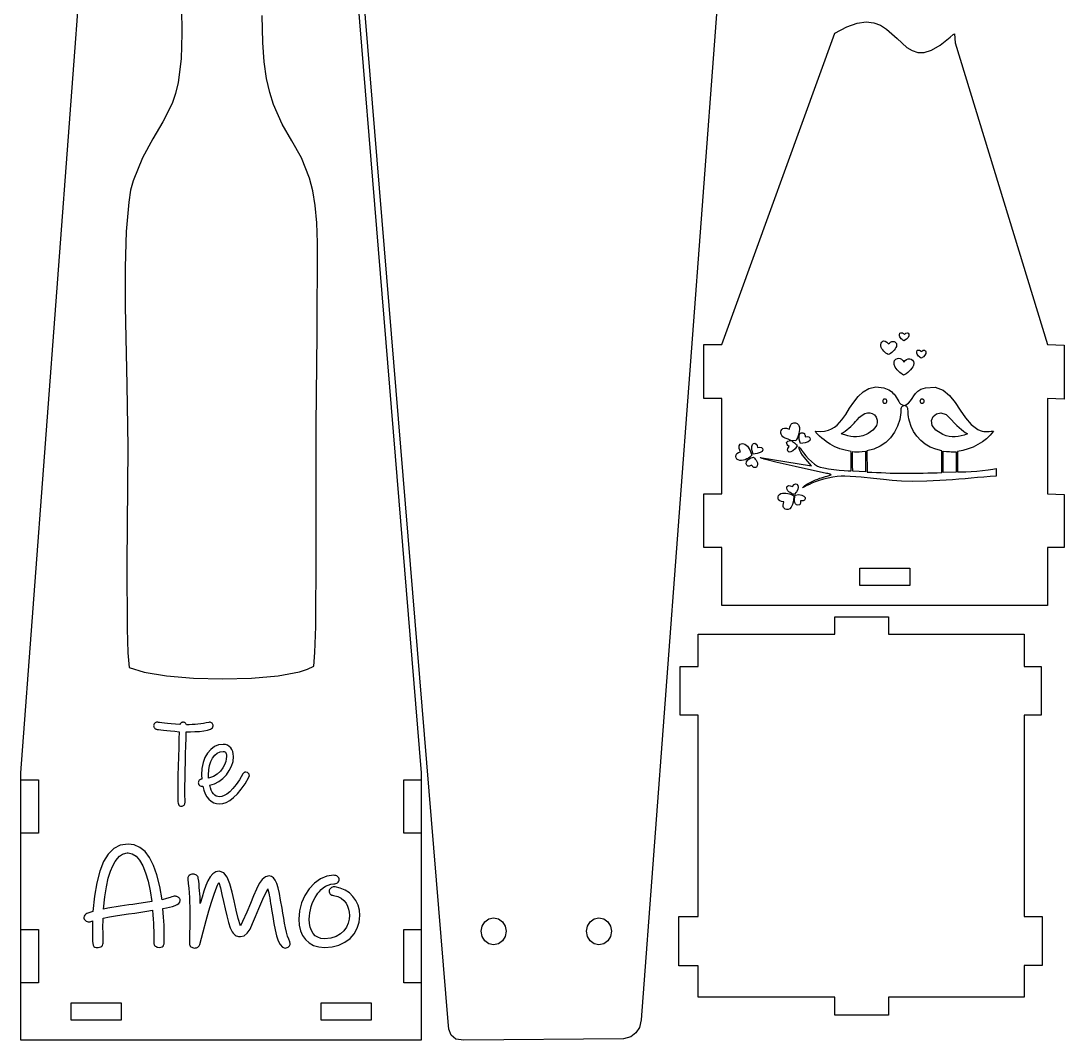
# Model space of a CAD drawing. Extents: x -1652 to 1470, y -458 to 1785.
# Drawn here: x 47.9 to 255.8, y 1464.5 to 1667.7 of the extents above; entities that cross this region are included whole.
import ezdxf

# ---------------------------------------------------------------- set-up
doc = ezdxf.new("R2010")
doc.units = 0
doc.layers.add('LAYER_1', color=7, linetype='CONTINUOUS')

msp = doc.modelspace()

# ---------------------------------------------------------------- linework, layer by layer
at = {"layer": 'LAYER_1', "color": 240}
for points in [[(71.109, 1784.2283), (102.959, 1784.5033), (104.534, 1784.2783), (105.459, 1783.5033), (105.934, 1782.3283), (106.109, 1780.8533), (127.734, 1517.8033), (127.734, 1464.5033), (47.959, 1464.5033), (47.959, 1517.8033), (67.609, 1780.4783), (67.984, 1781.9533), (68.659, 1783.0783), (69.684, 1783.8533), (71.109, 1784.2283)], [(168.034, 1464.7783), (136.209, 1464.5033), (134.634, 1464.7283), (133.709, 1465.5033), (133.234, 1466.6783), (133.059, 1468.1533), (111.459, 1731.2283), (111.459, 1784.5033), (191.184, 1784.5033), (191.184, 1731.2283), (171.559, 1468.5283), (171.184, 1467.0533), (170.509, 1465.9283), (169.459, 1465.1533), (168.034, 1464.7783)], [(210.109, 1665.2283), (212.509, 1666.5283), (214.584, 1667.2533), (216.359, 1667.4783), (217.909, 1667.3033), (219.259, 1666.8033), (220.434, 1666.0533), (222.534, 1664.1783), (224.484, 1662.4033), (225.534, 1661.7533), (226.684, 1661.4033), (227.959, 1661.3783), (229.434, 1661.8283), (231.159, 1662.8283), (233.134, 1664.4283), (233.734, 1665.0033), (233.984, 1665.0783), (234.134, 1663.3283), (252.509, 1603.1533), (255.834, 1603.0283), (255.834, 1592.3033), (252.509, 1592.4283), (252.509, 1573.4033), (255.834, 1573.3033), (255.834, 1562.6783), (252.509, 1562.6783), (252.509, 1551.1783), (187.634, 1551.1783), (187.634, 1562.6783), (184.034, 1562.6783), (184.034, 1573.4033), (187.634, 1573.4033), (187.634, 1592.4283), (184.034, 1592.4283), (184.034, 1603.1533), (187.634, 1603.1533), (210.109, 1665.2283)], [(215.109, 1555.1033), (215.109, 1558.6033), (225.084, 1558.6033), (225.084, 1555.1033), (215.109, 1555.1033)], [(247.884, 1545.4283), (247.884, 1538.9533), (251.284, 1538.9533), (251.284, 1529.2533), (247.884, 1529.2533), (247.884, 1489.1783), (251.459, 1489.1783), (251.459, 1479.4033), (247.884, 1479.4033), (247.884, 1473.0533), (220.809, 1473.0533), (220.809, 1469.4533), (210.134, 1469.4533), (210.134, 1473.0533), (182.909, 1473.0533), (182.909, 1479.3033), (179.084, 1479.3033), (179.084, 1489.1783), (182.909, 1489.1783), (182.909, 1529.2533), (179.334, 1529.2533), (179.334, 1538.9533), (182.909, 1538.9533), (182.909, 1545.4283), (210.134, 1545.4283), (210.134, 1548.9033), (220.809, 1548.9033), (220.809, 1545.4283), (247.884, 1545.4283)], [(47.934, 1516.4033), (51.434, 1516.4033), (51.434, 1505.7533), (47.934, 1505.7533), (47.934, 1516.4033)], [(124.2197, 1516.4033), (127.7197, 1516.4033), (127.7197, 1505.7533), (124.2197, 1505.7533), (124.2197, 1516.4033)], [(142.134, 1483.5283), (141.159, 1483.7283), (140.384, 1484.3033), (139.834, 1485.1533), (139.659, 1486.2033), (139.834, 1487.2283), (140.384, 1488.0783), (141.159, 1488.6533), (142.134, 1488.8533), (143.109, 1488.6533), (143.909, 1488.0783), (144.434, 1487.2283), (144.634, 1486.2033), (144.434, 1485.1533), (143.909, 1484.3033), (143.109, 1483.7283), (142.134, 1483.5283)], [(163.134, 1483.5283), (162.159, 1483.7283), (161.359, 1484.3033), (160.834, 1485.1533), (160.634, 1486.2033), (160.834, 1487.2283), (161.359, 1488.0783), (162.159, 1488.6533), (163.134, 1488.8533), (164.109, 1488.6533), (164.884, 1488.0783), (165.434, 1487.2283), (165.634, 1486.2033), (165.434, 1485.1533), (164.884, 1484.3033), (164.109, 1483.7283), (163.134, 1483.5283)], [(47.934, 1486.5783), (51.434, 1486.5783), (51.434, 1475.9283), (47.934, 1475.9283), (47.934, 1486.5783)], [(124.2197, 1486.5783), (127.7197, 1486.5783), (127.7197, 1475.9283), (124.2197, 1475.9283), (124.2197, 1486.5783)], [(57.959, 1468.4533), (57.959, 1471.9533), (67.909, 1471.9533), (67.909, 1468.4533), (57.959, 1468.4533)], [(107.784, 1468.4533), (107.784, 1471.9533), (117.734, 1471.9533), (117.734, 1468.4533), (107.784, 1468.4533)]]:
    msp.add_lwpolyline(points, close=True, dxfattribs=at)
msp.add_lwpolyline([(79.934, 1670.3783), (80.034, 1665.1783), (79.884, 1660.1033), (79.284, 1655.3783), (78.759, 1653.2033), (78.059, 1651.2033), (76.234, 1647.5532), (74.209, 1644.1533), (72.159, 1640.4032), (70.284, 1635.7783), (69.809, 1633.9283), (69.434, 1631.5783), (68.934, 1625.6783), (68.734, 1618.5782), (68.734, 1610.7783), (69.034, 1595.1283), (69.259, 1582.6783), (69.059, 1559.3783), (69.109, 1546.5033), (69.259, 1541.7283), (69.534, 1538.7783), (72.534, 1537.8283), (76.959, 1537.1283), (82.309, 1536.6783), (88.134, 1536.5283), (93.909, 1536.6533), (99.184, 1537.1283), (103.484, 1537.9033), (105.084, 1538.4283), (106.284, 1539.0533), (106.534, 1541.7782), (106.684, 1546.9533), (106.809, 1561.5533), (106.784, 1587.1033), (106.984, 1605.2533), (107.034, 1623.4283), (106.934, 1627.4533), (106.609, 1630.9033), (106.109, 1633.8283), (105.484, 1636.3283), (103.859, 1640.4032), (101.959, 1643.7533), (100.034, 1647.0783), (98.259, 1651.0033), (97.534, 1653.4033), (96.909, 1656.2033), (96.434, 1659.5033), (96.159, 1663.3783), (96.034, 1668.7533)], dxfattribs=at)
at = {"layer": 'LAYER_1'}
for points in [[(223.9005, 1603.9032), (223.7144, 1604.0205), (223.5329, 1604.1587), (223.366, 1604.3181), (223.2236, 1604.4991), (223.1157, 1604.7018), (223.0522, 1604.9265), (223.0431, 1605.1736), (223.0984, 1605.4432), (223.29, 1605.4991), (223.456, 1605.5176), (223.5356, 1605.5095), (223.6164, 1605.4879), (223.7008, 1605.4517), (223.7914, 1605.3993), (224.0246, 1605.1865), (224.2851, 1605.4539), (224.5325, 1605.5192), (224.7339, 1605.4224), (224.8565, 1605.2034), (224.8673, 1604.902), (224.7335, 1604.5582), (224.4222, 1604.212), (223.9005, 1603.9032)], [(220.7673, 1601.1502), (220.5572, 1601.288), (220.3331, 1601.4515), (220.1059, 1601.6391), (219.8866, 1601.8492), (219.6862, 1602.0804), (219.5156, 1602.3308), (219.3859, 1602.5991), (219.3079, 1602.8836), (219.3022, 1603.1525), (219.3677, 1603.4153), (219.4973, 1603.6438), (219.6842, 1603.8099), (219.9214, 1603.8854), (220.202, 1603.8421), (220.5189, 1603.6518), (220.8653, 1603.2864), (221.0524, 1603.4693), (221.2433, 1603.6517), (221.3544, 1603.7256), (221.4836, 1603.779), (221.6367, 1603.8048), (221.8192, 1603.7964), (221.9755, 1603.759), (222.1143, 1603.6936), (222.2325, 1603.6018), (222.3271, 1603.4849), (222.3951, 1603.3444), (222.4334, 1603.1817), (222.439, 1602.9983), (222.4087, 1602.7956), (222.3207, 1602.5524), (222.1748, 1602.3028), (221.9832, 1602.0553), (221.7581, 1601.8186), (221.5117, 1601.6011), (221.2563, 1601.4116), (221.0041, 1601.2584), (220.7673, 1601.1502)], [(227.3274, 1600.4529), (227.1627, 1600.5741), (226.9873, 1600.7096), (226.816, 1600.8626), (226.6636, 1601.0361), (226.5446, 1601.2332), (226.4739, 1601.4571), (226.4662, 1601.7108), (226.5361, 1601.9974), (226.6447, 1602.0315), (226.7497, 1602.0564), (226.8629, 1602.0631), (226.996, 1602.0427), (227.3678, 1601.8229), (227.4253, 1601.7808), (227.7528, 1602.0133), (228.0149, 1602.0462), (228.1958, 1601.9224), (228.2797, 1601.6847), (228.2506, 1601.376), (228.0927, 1601.0393), (227.7903, 1600.7173), (227.3274, 1600.4529)], [(223.9005, 1599.6917), (223.9525, 1599.7479), (224.1456, 1599.9719), (224.4313, 1600.2032), (224.7485, 1600.3254), (225.0699, 1600.3428), (225.3685, 1600.2597), (225.6172, 1600.0804), (225.7889, 1599.8092), (225.8565, 1599.4505), (225.7928, 1599.0085), (225.6745, 1598.7251), (225.487, 1598.4293), (225.2463, 1598.1328), (224.9684, 1597.8473), (224.6691, 1597.5844), (224.3644, 1597.3559), (224.0702, 1597.1734), (223.8026, 1597.0485), (223.0735, 1597.5858), (222.536, 1598.134), (222.178, 1598.6707), (221.9872, 1599.1735), (221.9515, 1599.6202), (222.0588, 1599.9883), (222.2967, 1600.2556), (222.6532, 1600.3996), (222.9122, 1600.4236), (223.1263, 1600.3978), (223.3031, 1600.3311), (223.4506, 1600.2323), (223.688, 1599.9735), (223.9005, 1599.6917)], [(242.3079, 1578.4535), (242.3079, 1576.9401), (241.0681, 1576.8458), (239.8271, 1576.7435), (238.5844, 1576.6364), (237.3394, 1576.5274), (236.0916, 1576.4195), (234.8402, 1576.3157), (233.5848, 1576.219), (232.3247, 1576.1323), (228.4897, 1575.9301), (225.6109, 1575.8686), (223.3978, 1575.921), (221.5599, 1576.0602), (219.8067, 1576.2593), (217.8479, 1576.4913), (215.3929, 1576.7294), (212.1512, 1576.9466), (211.4193, 1576.9422), (210.598, 1576.8649), (209.7182, 1576.7259), (208.8111, 1576.5366), (207.9078, 1576.3084), (207.0395, 1576.0526), (206.2373, 1575.7805), (205.5322, 1575.5035), (205.0665, 1575.2833), (204.5903, 1575.0371), (204.1258, 1574.8067), (203.6957, 1574.6342), (203.8638, 1574.81), (204.0799, 1574.9796), (204.3689, 1575.1692), (204.7073, 1575.3692), (205.0717, 1575.57), (205.7845, 1575.9355), (206.3196, 1576.1887), (206.726, 1576.358), (207.1175, 1576.4998), (207.499, 1576.6218), (207.8753, 1576.7319), (208.2513, 1576.8376), (208.6317, 1576.9468), (209.0214, 1577.0672), (209.4252, 1577.2065), (209.3249, 1577.2684), (209.2186, 1577.3174), (209.107, 1577.356), (208.991, 1577.3867), (208.7493, 1577.4338), (208.5001, 1577.4783), (202.2361, 1578.8455), (198.6562, 1579.6751), (196.0877, 1580.3284), (195.908, 1580.3774), (195.6542, 1580.456), (195.5268, 1580.5036), (195.4138, 1580.5552), (195.3261, 1580.6099), (195.2745, 1580.6664), (205.4824, 1578.9935), (204.0217, 1580.7289), (203.7158, 1581.1382), (203.3875, 1581.643), (203.2385, 1581.9194), (203.1122, 1582.2055), (203.018, 1582.4966), (202.9652, 1582.7878), (203.204, 1582.5163), (203.5237, 1582.0997), (203.9167, 1581.58), (204.3753, 1580.9997), (204.892, 1580.401), (205.4592, 1579.8261), (206.0691, 1579.3174), (206.7141, 1578.917), (207.2059, 1578.7485), (207.9633, 1578.5809), (208.9028, 1578.4213), (209.9408, 1578.2767), (210.9935, 1578.1545), (211.9775, 1578.0616), (212.8091, 1578.0052), (213.4047, 1577.9925), (213.4094, 1581.8195), (212.7807, 1581.9634), (212.1978, 1582.1049), (211.6528, 1582.2509), (211.1382, 1582.4085), (210.6461, 1582.5845), (210.169, 1582.7861), (209.699, 1583.0203), (209.2285, 1583.2939), (208.8658, 1583.5292), (208.4437, 1583.8206), (207.9907, 1584.1529), (207.5353, 1584.511), (207.1058, 1584.8796), (206.7308, 1585.2435), (206.4386, 1585.5876), (206.2576, 1585.8967), (207.2501, 1585.8422), (208.1071, 1585.9052), (208.8482, 1586.0746), (209.493, 1586.3396), (210.0612, 1586.6891), (210.5723, 1587.1122), (211.0459, 1587.598), (211.5017, 1588.1354), (212.3062, 1589.241), (213.0937, 1590.4513), (213.9073, 1591.6704), (214.7903, 1592.8022), (215.7859, 1593.7507), (216.9371, 1594.4199), (218.2873, 1594.7138), (219.8795, 1594.5364), (220.2443, 1594.4251), (220.5874, 1594.2859), (220.9082, 1594.121), (221.2059, 1593.9324), (221.4797, 1593.7221), (221.729, 1593.4924), (221.9529, 1593.2451), (222.1507, 1592.9825), (222.8653, 1591.8371), (222.96, 1591.6798), (223.0508, 1591.5439), (223.1615, 1591.423), (223.3161, 1591.3105), (223.9279, 1591.0093), (223.712, 1590.8958), (223.553, 1590.7825), (223.4415, 1590.6603), (223.3678, 1590.5202), (223.3225, 1590.3533), (223.2961, 1590.1504), (223.2788, 1589.9026), (223.2613, 1589.6009), (223.0615, 1588.2136), (222.6494, 1586.8973), (222.0395, 1585.6791), (221.2463, 1584.5859), (220.2842, 1583.6447), (219.1677, 1582.8825), (217.9112, 1582.3263), (216.5292, 1582.003), (216.5833, 1577.7341), (217.5116, 1577.7106), (218.4347, 1577.6768), (219.3549, 1577.637), (220.2747, 1577.5955), (221.1966, 1577.5563), (222.1228, 1577.5238), (223.056, 1577.5022), (223.9984, 1577.4956), (224.9291, 1577.5017), (225.8586, 1577.5142), (226.7878, 1577.5316), (227.7176, 1577.5523), (228.649, 1577.5748), (229.583, 1577.5976), (230.5205, 1577.6189), (231.4624, 1577.6374), (231.4497, 1581.9988), (230.2538, 1582.2793), (229.1494, 1582.7303), (228.1466, 1583.332), (227.2551, 1584.0645), (226.4851, 1584.9083), (225.8465, 1585.8434), (225.3492, 1586.8502), (225.0033, 1587.9089), (224.9071, 1588.3338), (224.8278, 1588.7696), (224.7693, 1589.2095), (224.7354, 1589.6464), (224.7234, 1589.9505), (224.712, 1590.1962), (224.6907, 1590.3936), (224.6491, 1590.5529), (224.5767, 1590.6841), (224.463, 1590.7973), (224.2977, 1590.9028), (224.0702, 1591.0105), (224.274, 1591.1288), (224.8381, 1591.5054), (225.2439, 1591.9493), (225.56, 1592.434), (225.8551, 1592.9336), (226.1978, 1593.4216), (226.6568, 1593.8719), (227.3006, 1594.2583), (228.198, 1594.5545), (230.1409, 1594.6621), (231.7076, 1594.0982), (232.995, 1593.035), (234.1001, 1591.6449), (235.1197, 1590.1001), (236.1508, 1588.5728), (237.2901, 1587.2353), (238.6347, 1586.26), (239.0825, 1586.0599), (239.4754, 1585.9305), (239.8329, 1585.8585), (240.1749, 1585.8303), (240.521, 1585.8323), (240.8909, 1585.8513), (241.3043, 1585.8735), (241.781, 1585.8856), (241.1056, 1585.1045), (240.3542, 1584.3957), (239.5332, 1583.7626), (238.6488, 1583.2082), (237.7073, 1582.7359), (236.7153, 1582.3488), (235.6789, 1582.0501), (234.6045, 1581.8431), (234.601, 1577.8032), (235.2958, 1577.7633), (236.2164, 1577.7828), (237.2885, 1577.8493), (238.4373, 1577.9504), (239.5882, 1578.0738), (240.6667, 1578.207), (241.5981, 1578.3377), (242.3079, 1578.4535)], [(220.1015, 1592.3046), (220.0156, 1592.2959), (219.9357, 1592.2711), (219.8633, 1592.2319), (219.8003, 1592.1799), (219.7482, 1592.1168), (219.709, 1592.0445), (219.6842, 1591.9645), (219.6755, 1591.8787), (219.6842, 1591.7928), (219.709, 1591.7129), (219.7482, 1591.6405), (219.8003, 1591.5775), (219.8633, 1591.5255), (219.9357, 1591.4863), (220.0156, 1591.4614), (220.1015, 1591.4528), (220.1873, 1591.4614), (220.2673, 1591.4863), (220.3396, 1591.5255), (220.4027, 1591.5775), (220.4547, 1591.6405), (220.4939, 1591.7129), (220.5187, 1591.7928), (220.5274, 1591.8787), (220.5187, 1591.9645), (220.4939, 1592.0445), (220.4547, 1592.1168), (220.4027, 1592.1799), (220.3396, 1592.2319), (220.2673, 1592.2711), (220.1873, 1592.2959), (220.1015, 1592.3046)], [(227.5329, 1592.3046), (227.4471, 1592.2959), (227.3671, 1592.2711), (227.2948, 1592.2319), (227.2318, 1592.1799), (227.1797, 1592.1168), (227.1405, 1592.0445), (227.1157, 1591.9645), (227.107, 1591.8787), (227.1157, 1591.7928), (227.1405, 1591.7129), (227.1797, 1591.6405), (227.2318, 1591.5775), (227.2948, 1591.5255), (227.3671, 1591.4863), (227.4471, 1591.4614), (227.5329, 1591.4528), (227.6188, 1591.4614), (227.6987, 1591.4863), (227.7711, 1591.5255), (227.8341, 1591.5775), (227.8862, 1591.6405), (227.9254, 1591.7129), (227.9502, 1591.7928), (227.9589, 1591.8787), (227.9502, 1591.9645), (227.9254, 1592.0445), (227.8862, 1592.1168), (227.8341, 1592.1799), (227.7711, 1592.2319), (227.6987, 1592.2711), (227.6188, 1592.2959), (227.5329, 1592.3046)], [(211.4484, 1585.3312), (211.604, 1585.4863), (211.8317, 1585.6535), (212.2125, 1585.9205), (212.5871, 1586.203), (212.9534, 1586.5004), (213.3091, 1586.812), (213.6519, 1587.1373), (213.9797, 1587.4756), (214.2902, 1587.8264), (214.5811, 1588.1891), (215.0521, 1588.7139), (215.5628, 1589.1168), (216.0934, 1589.3928), (216.6247, 1589.5375), (217.137, 1589.546), (217.6109, 1589.4136), (218.0268, 1589.1356), (218.3653, 1588.7074), (218.5962, 1588.1073), (218.6045, 1587.5396), (218.4327, 1587.0118), (218.1235, 1586.5315), (217.7195, 1586.1062), (217.2632, 1585.7434), (216.7972, 1585.4505), (216.3642, 1585.2352), (215.6868, 1584.9831), (215.0564, 1584.8298), (214.4585, 1584.7636), (213.8785, 1584.7729), (213.302, 1584.846), (212.7145, 1584.9711), (212.1015, 1585.1368), (211.4484, 1585.3312)], [(236.5488, 1585.3358), (235.9007, 1585.1279), (235.286, 1584.9578), (234.6929, 1584.8346), (234.1095, 1584.7671), (233.5237, 1584.7645), (232.9238, 1584.8357), (232.2978, 1584.9897), (231.6338, 1585.2355), (230.2597, 1586.0842), (229.5518, 1587.0505), (229.405, 1588.0072), (229.7144, 1588.8268), (230.3749, 1589.382), (231.2815, 1589.5453), (232.3292, 1589.1895), (233.4129, 1588.1872), (233.9215, 1587.5841), (234.4324, 1587.0591), (234.9276, 1586.6083), (235.3895, 1586.228), (235.8003, 1585.9143), (236.1423, 1585.6636), (236.3977, 1585.472), (236.5488, 1585.3358)], [(201.3806, 1584.0616), (200.8232, 1584.3082), (200.257, 1584.5164), (199.9975, 1584.6416), (199.7682, 1584.7996), (199.5797, 1585.0048), (199.443, 1585.2712), (199.3814, 1585.5234), (199.3743, 1585.7862), (199.4326, 1586.0369), (199.5671, 1586.253), (199.789, 1586.4121), (200.1089, 1586.4917), (200.538, 1586.4693), (201.0871, 1586.3223), (201.1912, 1586.6902), (201.2913, 1587.0193), (201.3626, 1587.1642), (201.4602, 1587.2931), (201.5933, 1587.404), (201.771, 1587.4948), (201.9644, 1587.5496), (202.1515, 1587.5627), (202.329, 1587.5386), (202.4939, 1587.4818), (202.6429, 1587.3968), (202.7729, 1587.288), (202.8808, 1587.1601), (202.9633, 1587.0175), (203.0738, 1586.6552), (203.1028, 1586.2533), (203.0645, 1585.8292), (202.9731, 1585.4005), (202.8427, 1584.9847), (202.6877, 1584.5993), (202.522, 1584.262), (202.36, 1583.9901), (201.3806, 1584.0616)], [(204.228, 1584.7803), (204.6259, 1584.8414), (204.9553, 1584.7531), (205.177, 1584.5575), (205.2517, 1584.2969), (205.1404, 1584.0134), (204.8039, 1583.7493), (204.203, 1583.5467), (203.2986, 1583.4478), (203.1774, 1583.8608), (203.0539, 1584.3298), (203.0158, 1584.572), (203.0064, 1584.8123), (203.0356, 1585.0454), (203.1131, 1585.2661), (203.1655, 1585.3532), (203.2323, 1585.4305), (203.3128, 1585.4951), (203.4061, 1585.5438), (203.5114, 1585.5738), (203.6282, 1585.582), (203.7554, 1585.5655), (203.8925, 1585.5212), (203.9904, 1585.4693), (204.064, 1585.4064), (204.1174, 1585.3323), (204.1549, 1585.2465), (204.1984, 1585.0387), (204.228, 1584.7803)], [(193.5737, 1581.1229), (193.3985, 1580.9362), (193.1724, 1580.7397), (192.9037, 1580.5458), (192.6006, 1580.3671), (192.2714, 1580.2161), (191.9244, 1580.1051), (191.5678, 1580.0466), (191.2099, 1580.0532), (190.8638, 1580.1539), (190.6101, 1580.3426), (190.4546, 1580.5916), (190.4031, 1580.8733), (190.4612, 1581.1599), (190.6346, 1581.4236), (190.9291, 1581.637), (191.3503, 1581.7721), (191.0479, 1582.4568), (191.0572, 1582.9812), (191.3053, 1583.316), (191.7193, 1583.432), (192.2261, 1583.2999), (192.7527, 1582.8905), (193.2262, 1582.1746), (193.5737, 1581.1229)], [(194.7229, 1582.6557), (195.1827, 1582.7042), (195.5289, 1582.6098), (195.7368, 1582.4133), (195.7816, 1582.1554), (195.6388, 1581.8766), (195.2836, 1581.6178), (194.6914, 1581.4196), (193.8374, 1581.3226), (193.6242, 1582.1978), (193.6041, 1582.8304), (193.7267, 1583.2405), (193.9418, 1583.4481), (194.1992, 1583.4733), (194.4487, 1583.3362), (194.64, 1583.057), (194.7229, 1582.6557)], [(201.3806, 1584.0616), (201.54, 1583.9508), (201.7166, 1583.8458), (201.903, 1583.7326), (202.0918, 1583.5972), (202.2656, 1583.4485), (202.3926, 1583.3157), (202.4997, 1583.1701), (202.6137, 1582.9833), (202.2189, 1582.3508), (201.8015, 1581.9505), (201.4011, 1581.7543), (201.0572, 1581.7341), (200.8094, 1581.8617), (200.6974, 1582.1091), (200.7607, 1582.448), (201.039, 1582.8503), (200.8012, 1583.0469), (200.6347, 1583.2441), (200.544, 1583.4353), (200.5334, 1583.6136), (200.6074, 1583.7721), (200.7703, 1583.9042), (201.0266, 1584.0029), (201.3806, 1584.0616)], [(194.5282, 1578.6975), (194.3156, 1578.6611), (194.1468, 1578.6545), (194.0127, 1578.6762), (193.9043, 1578.7244), (193.8126, 1578.7975), (193.7286, 1578.894), (193.6434, 1579.0121), (193.5479, 1579.1503), (193.1217, 1578.8981), (192.7891, 1578.8991), (192.5713, 1579.0909), (192.4899, 1579.4113), (192.5662, 1579.798), (192.8216, 1580.1887), (193.2776, 1580.521), (193.9554, 1580.7328), (194.1138, 1580.5294), (194.2888, 1580.3164), (194.4595, 1580.0912), (194.6055, 1579.8514), (194.706, 1579.5945), (194.7404, 1579.3182), (194.688, 1579.02), (194.5282, 1578.6975)], [(216.2465, 1577.7916), (213.7441, 1577.9351), (213.6985, 1578.2475), (213.6711, 1578.6926), (213.6586, 1579.2286), (213.6574, 1579.814), (213.6641, 1580.4069), (213.6753, 1580.9659), (213.6875, 1581.4492), (213.6973, 1581.8152), (214.0485, 1581.7932), (214.3784, 1581.787), (214.6934, 1581.7935), (214.9994, 1581.8097), (215.6094, 1581.8585), (216.2576, 1581.9082), (216.2465, 1577.7916)], [(234.2992, 1581.811), (234.3032, 1577.7298), (231.7474, 1577.6533), (231.7533, 1581.9012), (232.395, 1581.8659), (232.9989, 1581.8218), (233.3028, 1581.8046), (233.6165, 1581.7949), (233.9465, 1581.7959), (234.2992, 1581.811)], [(202.0662, 1573.2952), (201.9217, 1573.3211), (201.7746, 1573.3649), (201.6279, 1573.4226), (201.4844, 1573.4907), (201.2189, 1573.6428), (201.0015, 1573.7911), (200.7771, 1574.0139), (200.6326, 1574.2746), (200.572, 1574.5413), (200.5997, 1574.7822), (200.7196, 1574.9655), (200.936, 1575.0593), (201.2529, 1575.0318), (201.6746, 1574.8512), (202.0173, 1575.2573), (202.3334, 1575.4038), (202.5944, 1575.3349), (202.7714, 1575.0943), (202.8358, 1574.7261), (202.7588, 1574.2742), (202.5119, 1573.7826), (202.0662, 1573.2952)], [(201.9774, 1572.9963), (201.8968, 1572.0093), (201.7137, 1571.2728), (201.4558, 1570.7589), (201.1507, 1570.4396), (200.8261, 1570.2872), (200.5096, 1570.2737), (200.2288, 1570.3711), (200.0115, 1570.5517), (199.9102, 1570.7038), (199.8516, 1570.8581), (199.8286, 1571.0143), (199.8343, 1571.1718), (199.9034, 1571.4894), (200.0028, 1571.8075), (199.5186, 1571.8562), (199.1679, 1572.0063), (198.9419, 1572.2292), (198.8317, 1572.4964), (198.8284, 1572.7796), (198.9233, 1573.0502), (199.1074, 1573.2798), (199.3719, 1573.4399), (199.6878, 1573.5259), (200.0359, 1573.5609), (200.4014, 1573.5502), (200.7697, 1573.4991), (201.1261, 1573.4129), (201.456, 1573.2968), (201.7446, 1573.1562), (201.9774, 1572.9963)], [(203.3295, 1571.991), (203.3236, 1571.7456), (203.3014, 1571.5527), (203.257, 1571.3817), (203.1845, 1571.2019), (202.7838, 1571.1433), (202.4864, 1571.2177), (202.2806, 1571.4015), (202.1547, 1571.6711), (202.0971, 1572.0031), (202.096, 1572.3737), (202.1398, 1572.7596), (202.2169, 1573.137), (202.9868, 1573.2449), (203.5714, 1573.1721), (203.9733, 1572.973), (204.1949, 1572.7022), (204.2388, 1572.4141), (204.1076, 1572.1632), (203.8036, 1572.004), (203.3295, 1571.991)]]:
    msp.add_lwpolyline(points, close=True, dxfattribs=at)
at = {"layer": 'LAYER_1', "color": 250}
for points in [[(85.3833, 1527.8536), (84.8678, 1527.7317), (84.3337, 1527.6305), (83.7844, 1527.5488), (83.2231, 1527.485), (82.6531, 1527.4377), (82.0777, 1527.4057), (81.5, 1527.3876), (80.9235, 1527.3818), (80.8879, 1527.4844), (80.8345, 1527.5786), (80.7654, 1527.663), (80.6824, 1527.7357), (80.5875, 1527.7951), (80.4824, 1527.8396), (80.3693, 1527.8675), (80.2498, 1527.8772), (80.1466, 1527.8676), (80.0469, 1527.84), (79.9522, 1527.7963), (79.8637, 1527.7386), (79.7828, 1527.6687), (79.7109, 1527.5885), (79.6493, 1527.5), (79.5995, 1527.4052), (78.7259, 1527.4584), (77.9111, 1527.5255), (77.1725, 1527.6002), (76.5276, 1527.6766), (75.9937, 1527.7486), (75.5883, 1527.8101), (75.3288, 1527.855), (75.2326, 1527.8772), (75.0931, 1527.8772), (74.9632, 1527.8632), (74.8373, 1527.823), (74.7196, 1527.759), (74.6141, 1527.6737), (74.525, 1527.5696), (74.4563, 1527.4491), (74.4121, 1527.3148), (74.3964, 1527.1692), (74.408, 1527.0479), (74.4414, 1526.9329), (74.4944, 1526.8262), (74.5648, 1526.7298), (74.6504, 1526.6455), (74.7491, 1526.5753), (74.8588, 1526.5212), (74.9771, 1526.485), (75.1079, 1526.4598), (75.3876, 1526.4208), (75.8039, 1526.3697), (76.3446, 1526.308), (76.9975, 1526.2375), (77.7503, 1526.1598), (78.5907, 1526.0765), (79.5066, 1525.9894), (79.4459, 1524.5125), (79.3872, 1522.8237), (79.3322, 1521.0012), (79.283, 1519.1227), (79.2414, 1517.2664), (79.2093, 1515.5101), (79.1886, 1513.9319), (79.1813, 1512.6098), (79.1867, 1512.2885), (79.2067, 1511.9993), (79.2474, 1511.7455), (79.3149, 1511.5304), (79.4149, 1511.3573), (79.5537, 1511.2296), (79.7371, 1511.1505), (79.9711, 1511.1234), (80.1067, 1511.1403), (80.2331, 1511.1879), (80.3475, 1511.2615), (80.4473, 1511.3564), (80.5295, 1511.4679), (80.5917, 1511.5912), (80.631, 1511.7218), (80.6447, 1511.8548), (80.6215, 1513.7662), (80.6287, 1515.1228), (80.6487, 1516.6414), (80.6791, 1518.265), (80.7173, 1519.9368), (80.761, 1521.5998), (80.8077, 1523.1969), (80.8549, 1524.6712), (80.9002, 1525.9657), (81.7366, 1525.9728), (82.6267, 1526.0007), (83.5194, 1526.0591), (84.364, 1526.1575), (85.1096, 1526.3057), (85.7051, 1526.5133), (86.0997, 1526.79), (86.2426, 1527.1456), (86.2279, 1527.299), (86.186, 1527.4392), (86.1201, 1527.5638), (86.0336, 1527.6707), (85.9296, 1527.7578), (85.8115, 1527.8226), (85.6825, 1527.8632), (85.5459, 1527.8772), (85.3833, 1527.8536)], [(93.095, 1517.8484), (92.7465, 1517.943), (92.6596, 1517.9365), (92.5741, 1517.9175), (92.4914, 1517.887), (92.4127, 1517.8456), (92.3394, 1517.7943), (92.2729, 1517.7338), (92.2146, 1517.6651), (92.1658, 1517.5889), (91.4841, 1516.4166), (90.8193, 1515.4401), (90.1774, 1514.6472), (89.5643, 1514.0258), (88.9861, 1513.5636), (88.4486, 1513.2485), (87.958, 1513.0684), (87.5202, 1513.0111), (87.1829, 1513.0514), (86.8691, 1513.1697), (86.5803, 1513.362), (86.3182, 1513.6247), (86.0844, 1513.9536), (85.8805, 1514.3451), (85.7082, 1514.7951), (85.5691, 1515.2999), (86.4996, 1515.6092), (87.3776, 1516.0798), (88.181, 1516.6891), (88.8878, 1517.4149), (89.4759, 1518.2346), (89.9232, 1519.126), (90.2078, 1520.0667), (90.3076, 1521.0341), (90.2703, 1521.545), (90.1613, 1522.0111), (89.9854, 1522.4252), (89.7472, 1522.7802), (89.4513, 1523.0688), (89.1023, 1523.2838), (88.7048, 1523.4181), (88.2635, 1523.4645), (87.35, 1523.3472), (86.5168, 1523.0081), (85.7766, 1522.4665), (85.1423, 1521.742), (84.6267, 1520.8537), (84.2426, 1519.821), (84.0027, 1518.6634), (83.9199, 1517.4001), (83.9663, 1516.527), (83.8307, 1516.5121), (83.7043, 1516.4695), (83.5899, 1516.4026), (83.4902, 1516.3146), (83.4079, 1516.209), (83.3457, 1516.089), (83.3064, 1515.958), (83.2927, 1515.8192), (83.3106, 1515.6397), (83.362, 1515.4895), (83.4434, 1515.3669), (83.5511, 1515.2704), (83.6817, 1515.1982), (83.8317, 1515.1487), (83.9974, 1515.1202), (84.1754, 1515.1111), (84.3858, 1514.3233), (84.6654, 1513.6261), (85.0092, 1513.024), (85.4123, 1512.5215), (85.8699, 1512.1229), (86.377, 1511.8328), (86.9287, 1511.6554), (87.5202, 1511.5953), (88.1566, 1511.6724), (88.8399, 1511.9072), (89.5601, 1512.3046), (90.3076, 1512.8695), (91.0725, 1513.607), (91.845, 1514.522), (92.6153, 1515.6195), (93.3737, 1516.9045), (93.4666, 1517.2349), (93.4602, 1517.3232), (93.4412, 1517.4104), (93.4103, 1517.4953), (93.3679, 1517.577), (93.3147, 1517.6543), (93.2511, 1517.726), (93.1777, 1517.7911), (93.095, 1517.8484)], [(85.3369, 1516.7158), (85.3136, 1517.4237), (85.3699, 1518.388), (85.5328, 1519.2713), (85.7937, 1520.0589), (86.144, 1520.7362), (86.5748, 1521.2884), (87.0774, 1521.7011), (87.6432, 1521.9594), (88.2635, 1522.0488), (88.4315, 1522.0284), (88.5709, 1521.9699), (88.6837, 1521.8771), (88.7716, 1521.7538), (88.8367, 1521.604), (88.8809, 1521.4316), (88.906, 1521.2403), (88.9139, 1521.0341), (88.8755, 1520.5872), (88.7502, 1520.0342), (88.5232, 1519.4148), (88.1794, 1518.7688), (87.7038, 1518.1361), (87.0815, 1517.5565), (86.2975, 1517.0698), (85.3369, 1516.7158)], [(79.5556, 1492.7606), (79.4707, 1492.8626), (79.3744, 1492.9509), (79.2683, 1493.0257), (79.154, 1493.0869), (79.0331, 1493.1344), (78.9073, 1493.1684), (78.7783, 1493.1888), (78.6476, 1493.1956), (78.4778, 1493.1763), (78.2585, 1493.1231), (77.9925, 1493.0427), (77.6827, 1492.9419), (76.9432, 1492.7062), (76.0629, 1492.4706), (75.6141, 1495.1462), (75.0533, 1497.4364), (74.3794, 1499.35), (73.5918, 1500.8958), (72.6896, 1502.0827), (71.672, 1502.9196), (70.5381, 1503.4153), (69.2872, 1503.5785), (67.7508, 1503.3548), (66.4325, 1502.6912), (65.3181, 1501.5994), (64.3932, 1500.091), (63.6434, 1498.1773), (63.0545, 1495.8702), (62.612, 1493.181), (62.3018, 1490.1213), (61.6939, 1489.9523), (61.1056, 1489.7479), (60.8577, 1489.6112), (60.6614, 1489.4402), (60.5321, 1489.2263), (60.4856, 1488.9611), (60.5077, 1488.7905), (60.5708, 1488.6295), (60.6698, 1488.482), (60.8, 1488.3522), (60.9564, 1488.2441), (61.1341, 1488.1619), (61.3281, 1488.1096), (61.5336, 1488.0912), (61.7114, 1488.1102), (61.8828, 1488.1564), (62.0541, 1488.2135), (62.232, 1488.2651), (62.197, 1485.8), (62.2006, 1484.9296), (62.2194, 1484.2592), (62.2652, 1483.7627), (62.3498, 1483.4145), (62.4853, 1483.1886), (62.6833, 1483.0592), (62.9558, 1483.0005), (63.3147, 1482.9867), (63.6305, 1483.0156), (63.8763, 1483.0982), (64.0607, 1483.2283), (64.1923, 1483.4), (64.2796, 1483.6069), (64.3314, 1483.8431), (64.3562, 1484.1025), (64.3625, 1484.3788), (64.3516, 1484.9819), (64.3276, 1485.5714), (64.3035, 1486.1447), (64.2926, 1486.6989), (64.3625, 1488.8162), (65.5678, 1489.0548), (66.8145, 1489.273), (68.0849, 1489.4749), (69.3614, 1489.6645), (70.6265, 1489.846), (71.8625, 1490.0234), (73.0518, 1490.2008), (74.1769, 1490.3823), (74.2476, 1489.4825), (74.3035, 1488.6168), (74.3463, 1487.7945), (74.3777, 1487.0253), (74.3992, 1486.3185), (74.4126, 1485.6839), (74.4194, 1485.1307), (74.4213, 1484.6687), (74.4213, 1483.8856), (74.442, 1483.7138), (74.5015, 1483.5494), (74.5963, 1483.3973), (74.7226, 1483.2622), (74.8767, 1483.1488), (75.055, 1483.0619), (75.2537, 1483.0063), (75.4692, 1482.9867), (75.8151, 1483.0108), (76.075, 1483.0873), (76.2612, 1483.2222), (76.386, 1483.4216), (76.4617, 1483.6918), (76.5006, 1484.0388), (76.515, 1484.4688), (76.517, 1484.9878), (76.515, 1485.4868), (76.5077, 1486.0646), (76.493, 1486.7131), (76.469, 1487.4241), (76.4334, 1488.1895), (76.3844, 1489.0011), (76.3198, 1489.8507), (76.2376, 1490.7303), (76.9276, 1490.8643), (77.5735, 1491.0081), (78.1604, 1491.1662), (78.6737, 1491.3429), (79.0985, 1491.5428), (79.4202, 1491.7703), (79.6241, 1492.0296), (79.6953, 1492.3254), (79.6882, 1492.4343), (79.6648, 1492.543), (79.6216, 1492.6518), (79.5556, 1492.7606)], [(71.0685, 1491.6874), (70.2591, 1491.5688), (69.4324, 1491.4504), (68.5943, 1491.3301), (67.7505, 1491.2053), (66.9066, 1491.0737), (66.0685, 1490.9329), (65.2419, 1490.7805), (64.4325, 1490.6143), (64.6549, 1493.045), (64.9678, 1495.0943), (65.3503, 1496.7943), (65.7815, 1498.1768), (66.2405, 1499.2738), (66.7065, 1500.1173), (67.1586, 1500.7392), (67.5759, 1501.1714), (67.7655, 1501.3249), (67.9665, 1501.4591), (68.1774, 1501.5736), (68.3965, 1501.668), (68.6222, 1501.742), (68.8528, 1501.7953), (69.0866, 1501.8275), (69.3221, 1501.8383), (70.1248, 1501.6694), (70.8785, 1501.1726), (71.5765, 1500.3624), (72.2123, 1499.2535), (72.7793, 1497.8604), (73.271, 1496.1978), (73.6809, 1494.2803), (74.0024, 1492.1225), (71.0685, 1491.6874)], [(99.9877, 1490.7884), (99.7033, 1492.4057), (99.4415, 1493.7643), (99.1853, 1494.8776), (98.9181, 1495.7587), (98.6231, 1496.421), (98.2834, 1496.8776), (97.8824, 1497.1419), (97.4032, 1497.227), (96.6737, 1497.0475), (96.0339, 1496.5309), (95.449, 1495.7098), (94.8841, 1494.6167), (94.3045, 1493.2844), (93.6753, 1491.7455), (92.9618, 1490.0325), (92.1291, 1488.1781), (91.6752, 1487.308), (91.21, 1488.7508), (90.8091, 1490.4435), (90.4319, 1492.2497), (90.038, 1494.0331), (89.5868, 1495.6574), (89.0377, 1496.9864), (88.3503, 1497.8838), (87.4841, 1498.2132), (86.7904, 1498.0757), (86.1918, 1497.6843), (85.6717, 1497.0707), (85.2138, 1496.2663), (84.8017, 1495.3029), (84.4192, 1494.212), (84.0498, 1493.0253), (83.6771, 1491.7743), (83.6591, 1492.4063), (83.6317, 1493.0401), (83.5954, 1493.6745), (83.5504, 1494.3086), (83.4973, 1494.9412), (83.4364, 1495.5715), (83.3681, 1496.1984), (83.2929, 1496.8209), (83.2493, 1496.9782), (83.1733, 1497.1222), (83.0687, 1497.2506), (82.9391, 1497.361), (82.7883, 1497.451), (82.6199, 1497.5182), (82.4375, 1497.5603), (82.245, 1497.5749), (82.0295, 1497.559), (81.8308, 1497.5128), (81.6525, 1497.4388), (81.4984, 1497.3393), (81.3722, 1497.2167), (81.2774, 1497.0734), (81.2179, 1496.9117), (81.1972, 1496.734), (81.1972, 1496.6179), (81.3054, 1495.7017), (81.3953, 1494.7804), (81.4679, 1493.8543), (81.5246, 1492.9237), (81.5666, 1491.9891), (81.595, 1491.0508), (81.6112, 1490.1091), (81.6163, 1489.1643), (81.5115, 1483.7697), (81.5336, 1483.5895), (81.5966, 1483.4212), (81.6957, 1483.2685), (81.8258, 1483.1352), (81.9821, 1483.0251), (82.1598, 1482.9417), (82.3537, 1482.889), (82.5592, 1482.8706), (82.7403, 1482.8839), (82.9145, 1482.9223), (83.078, 1482.9838), (83.2273, 1483.0664), (83.3585, 1483.168), (83.468, 1483.2866), (83.5521, 1483.4201), (83.6071, 1483.5666), (84.2549, 1486.0841), (84.8601, 1488.3276), (85.4195, 1490.2952), (85.9298, 1491.9848), (86.3876, 1493.3942), (86.7898, 1494.5216), (87.133, 1495.3648), (87.414, 1495.9218), (87.7042, 1494.8439), (88.0001, 1493.5576), (88.3042, 1492.1456), (88.619, 1490.6904), (88.9468, 1489.2747), (89.2902, 1487.9809), (89.6517, 1486.8919), (90.0336, 1486.09), (90.2259, 1485.8157), (90.4326, 1485.5978), (90.6482, 1485.4302), (90.8675, 1485.3068), (91.0852, 1485.2215), (91.2959, 1485.1681), (91.4944, 1485.1406), (91.6752, 1485.1328), (92.4293, 1485.3072), (93.052, 1485.8157), (93.5986, 1486.6362), (94.1244, 1487.7467), (94.6845, 1489.1249), (95.3343, 1490.7489), (96.1289, 1492.5965), (97.1237, 1494.6457), (97.2456, 1494.2832), (97.3519, 1493.8554), (97.4467, 1493.3732), (97.5342, 1492.8475), (97.6183, 1492.2892), (97.7033, 1491.7092), (97.7932, 1491.1183), (97.8921, 1490.5274), (98.1251, 1489.1408), (98.3614, 1487.777), (98.614, 1486.486), (98.8962, 1485.3177), (99.2209, 1484.322), (99.6013, 1483.549), (100.0505, 1483.0485), (100.5815, 1482.8706), (100.807, 1482.8901), (101.0104, 1482.9454), (101.1892, 1483.0312), (101.3411, 1483.1425), (101.4634, 1483.2742), (101.5539, 1483.4212), (101.61, 1483.5784), (101.6292, 1483.7407), (101.5245, 1484.1178), (101.3052, 1484.6007), (101.0928, 1485.2457), (100.8878, 1486.0219), (100.6906, 1486.8984), (100.5015, 1487.8442), (100.3211, 1488.8284), (100.1497, 1489.8201), (99.9877, 1490.7884)], [(110.5356, 1495.0517), (110.3958, 1495.0517), (110.2004, 1495.0358), (110.0111, 1494.9896), (109.834, 1494.9156), (109.6754, 1494.8161), (109.5414, 1494.6934), (109.438, 1494.55), (109.3715, 1494.3883), (109.348, 1494.2106), (109.3641, 1494.0408), (109.4113, 1493.8843), (109.488, 1493.743), (109.5925, 1493.6191), (109.7232, 1493.5144), (109.8784, 1493.4309), (110.0566, 1493.3707), (110.2561, 1493.3356), (111.0831, 1493.1384), (111.7639, 1492.8035), (112.3097, 1492.3573), (112.7315, 1491.8264), (113.0403, 1491.2369), (113.2472, 1490.6154), (113.3633, 1489.9882), (113.3995, 1489.3818), (113.3382, 1488.6044), (113.1452, 1487.8061), (112.8064, 1487.0252), (112.3081, 1486.3002), (111.6361, 1485.6694), (110.7767, 1485.1713), (109.716, 1484.8443), (108.4399, 1484.7268), (107.7378, 1484.7964), (107.1253, 1485), (106.6036, 1485.3296), (106.1741, 1485.7775), (105.8378, 1486.3357), (105.5961, 1486.9964), (105.4502, 1487.7518), (105.4013, 1488.5938), (105.4271, 1489.2225), (105.5033, 1489.8604), (105.6278, 1490.5004), (105.7986, 1491.1352), (106.0135, 1491.7578), (106.2706, 1492.361), (106.5679, 1492.9378), (106.9032, 1493.4808), (107.1419, 1493.8078), (107.438, 1494.1616), (107.7897, 1494.5205), (108.1955, 1494.8627), (108.6536, 1495.1667), (109.1625, 1495.4107), (109.7204, 1495.573), (110.3259, 1495.6319), (110.5314, 1495.6503), (110.7254, 1495.7026), (110.903, 1495.7848), (111.0594, 1495.8929), (111.1895, 1496.0227), (111.2886, 1496.1702), (111.3516, 1496.3313), (111.3737, 1496.5019), (111.3516, 1496.6809), (111.2886, 1496.8459), (111.1895, 1496.9939), (111.0594, 1497.1219), (110.903, 1497.2267), (110.7254, 1497.3054), (110.5314, 1497.3548), (110.3259, 1497.372), (108.9312, 1497.181), (107.6229, 1496.6387), (106.4317, 1495.7914), (105.3882, 1494.6851), (104.5231, 1493.366), (103.8672, 1491.8803), (103.4512, 1490.2742), (103.3057, 1488.5938), (103.3945, 1487.3925), (103.6561, 1486.3066), (104.083, 1485.3498), (104.6679, 1484.5359), (105.4034, 1483.8789), (106.2821, 1483.3924), (107.2968, 1483.0904), (108.4399, 1482.9867), (109.9464, 1483.1086), (111.3104, 1483.4618), (112.514, 1484.0274), (113.5392, 1484.7866), (114.3679, 1485.7205), (114.9821, 1486.8102), (115.3639, 1488.0369), (115.4951, 1489.3818), (115.4023, 1490.4357), (115.1327, 1491.428), (114.6994, 1492.3402), (114.1155, 1493.1538), (113.3941, 1493.8503), (112.5482, 1494.4112), (111.591, 1494.8178), (110.5356, 1495.0517)]]:
    msp.add_lwpolyline(points, close=True, dxfattribs=at)

doc.saveas('drawing.dxf')
